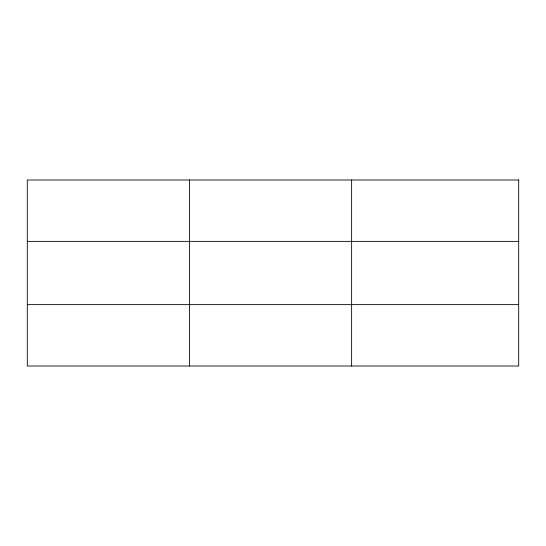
<?xml version="1.0" encoding="UTF-8"?>
<svg xmlns="http://www.w3.org/2000/svg" width="546" height="546" viewBox="0 0 546 546"><rect width="100%" height="100%" fill="white"/><g stroke="black" fill="none" stroke-linecap="round" stroke-linejoin="round"><path stroke-width="0.82" d="M189.462 179.989L189.462 366.011M351.624 179.989L351.624 366.011M27.3 241.373L518.7 241.373M27.3 304.627L518.7 304.627M518.7 179.989L518.7 366.011L27.3 366.011L27.3 179.989L518.7 179.989"/></g></svg>
